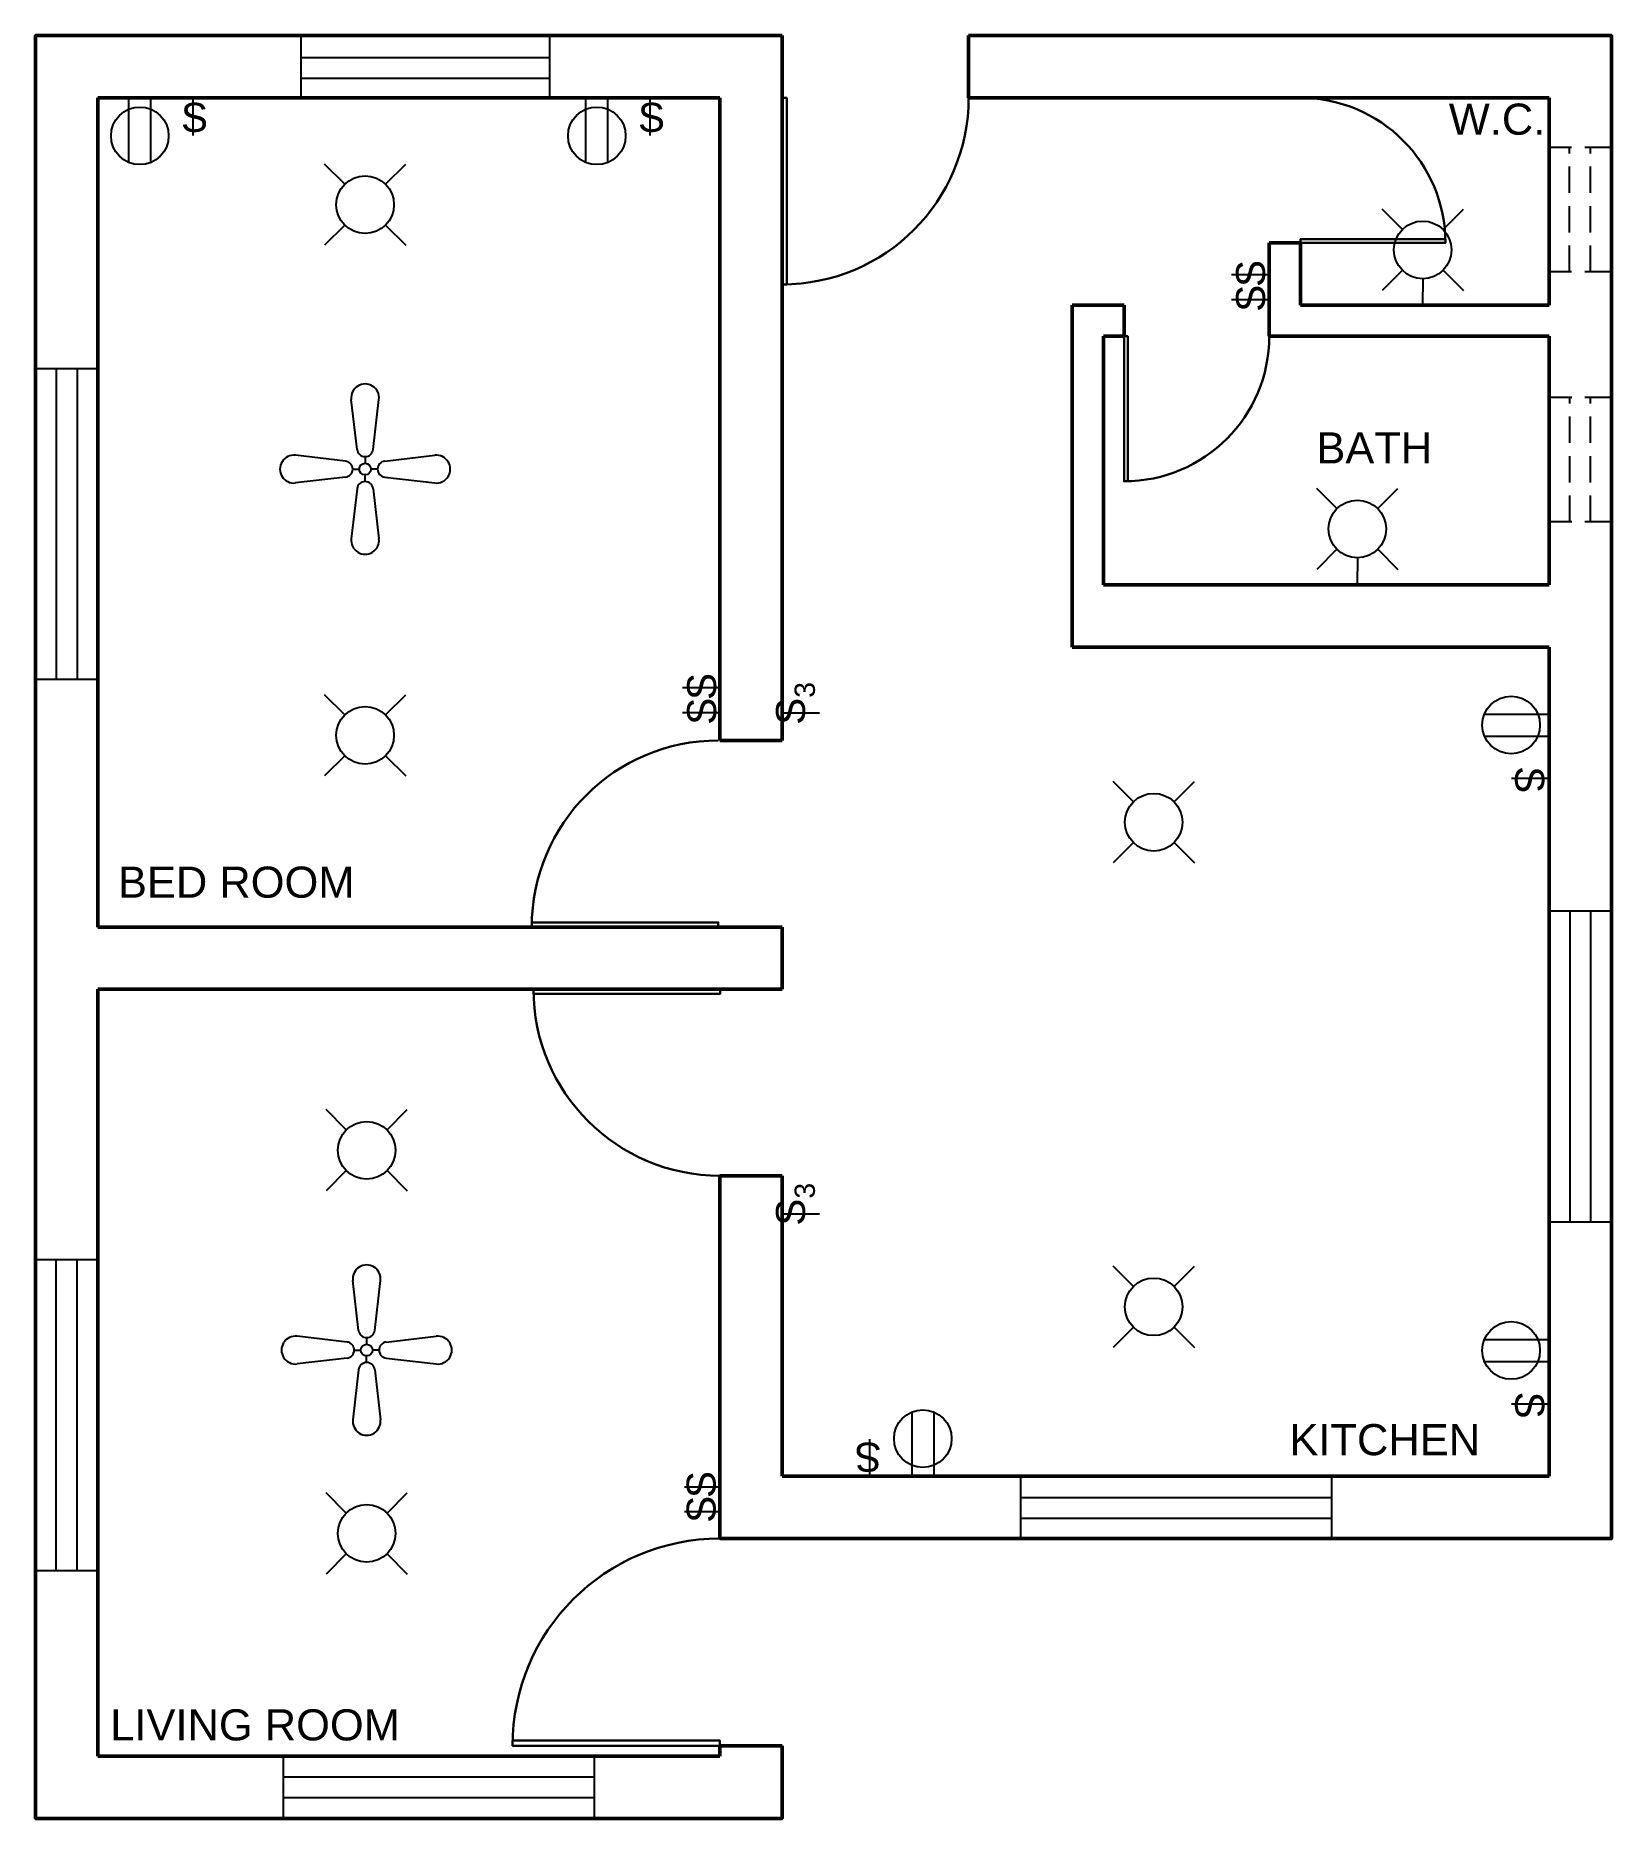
# Model space of a CAD drawing. Header units: millimetres. Extents: x 2989 to 10589, y 2736 to 11336.
import ezdxf

# ---------------------------------------------------------------- set-up
doc = ezdxf.new("R2010")
doc.units = ezdxf.units.MM
doc.header["$LTSCALE"] = 20
doc.linetypes.add('HIDDEN', pattern=[9.525, 6.35, -3.175])
for name, color, linetype in [('Door', 54, 'Continuous'), ('Electrical', 50, 'Continuous'), ('Electrical Hidden', 110, 'HIDDEN'), ('Steps', 200, 'Continuous'), ('Text', 30, 'Continuous'), ('Vent', 40, 'HIDDEN'), ('Window', 2, 'Continuous')]:
    doc.layers.add(name, color=color, linetype=linetype)
doc.layers.add('Wall', color=3, linetype='Continuous', lineweight=50)
doc.styles.get("Standard").update_dxf_attribs({"font": 'Arial.ttf'})

# ---------------------------------------------------------------- blocks, each defined once
blk = doc.blocks.new('*U2')
at = {"layer": 'Electrical', "lineweight": -3}
blk.add_line((-48.9, -48.9), (48.9, 48.9), dxfattribs=at)
blk = doc.blocks.new('*U3')
at = {"layer": 'Electrical', "color": 0, "linetype": 'ByBlock', "lineweight": -2, "transparency": 16777216}
for p, rotation in [((4438.8, 5687.8), 90), ((4438.8, 5393.6), 180), ((4733, 5393.6), 270.0000000000001)]:
    blk.add_blockref('*U2', p, dxfattribs=dict(at, rotation=rotation))
blk.add_blockref('*U2', (4733, 5687.8), dxfattribs=at)
blk = doc.blocks.new('*U4')
at = {"layer": 'Electrical', "lineweight": -3}
blk.add_line((-48.9, -48.9), (48.9, 48.9), dxfattribs=at)
blk = doc.blocks.new('*U5')
at = {"layer": 'Electrical', "color": 0, "linetype": 'ByBlock', "lineweight": -2, "transparency": 16777216}
for p, rotation in [((4438.8, 5687.8), 90), ((4438.8, 5393.6), 180), ((4733, 5393.6), 270.0000000000001)]:
    blk.add_blockref('*U4', p, dxfattribs=dict(at, rotation=rotation))
blk.add_blockref('*U4', (4733, 5687.8), dxfattribs=at)
blk = doc.blocks.new('*U6')
at = {"layer": 'Electrical', "lineweight": -3}
for p, q in [((-159.4, 0), (-191.3, 0)), ((-124.7, 38.9), (116.4, 66.8)), ((-124.7, -38.9), (116.4, -66.8))]:
    blk.add_line(p, q, dxfattribs=at)
for centre, radius, start, end in [((-120.2, 0), 39.2, 96.58649, 263.41351), ((124.1, 0), 67.2, 263.41351, 96.58649)]:
    blk.add_arc(centre, radius, start, end, dxfattribs=at)
blk = doc.blocks.new('*U7')
at = {"layer": 'Electrical', "color": 0, "linetype": 'ByBlock', "lineweight": -2, "transparency": 16777216}
for p, rotation in [((4403.6, 5209.5), 90), ((4184.1, 4990), 180), ((4403.6, 4770.6), 269.9999999999999)]:
    blk.add_blockref('*U6', p, dxfattribs=dict(at, rotation=rotation))
blk.add_blockref('*U6', (4623.1, 4990), dxfattribs=at)
blk = doc.blocks.new('*U12')
at = {"layer": 'Electrical', "lineweight": -3}
blk.add_line((-48.9, -48.9), (48.9, 48.9), dxfattribs=at)
blk = doc.blocks.new('*U13')
at = {"layer": 'Electrical', "color": 0, "linetype": 'ByBlock', "lineweight": -2, "transparency": 16777216}
for p, rotation in [((4438.8, 5687.8), 90), ((4438.8, 5393.6), 180), ((4733, 5393.6), 270.0000000000001)]:
    blk.add_blockref('*U12', p, dxfattribs=dict(at, rotation=rotation))
blk.add_blockref('*U12', (4733, 5687.8), dxfattribs=at)
blk = doc.blocks.new('*U16')
at = {"layer": 'Electrical', "lineweight": -3}
blk.add_line((-48.9, -48.9), (48.9, 48.9), dxfattribs=at)
blk = doc.blocks.new('*U17')
at = {"layer": 'Electrical', "color": 0, "linetype": 'ByBlock', "lineweight": -2, "transparency": 16777216}
for p, rotation in [((4438.8, 5687.8), 90), ((4438.8, 5393.6), 180), ((4733, 5393.6), 270.0000000000001)]:
    blk.add_blockref('*U16', p, dxfattribs=dict(at, rotation=rotation))
blk.add_blockref('*U16', (4733, 5687.8), dxfattribs=at)
blk = doc.blocks.new('*U14')
at = {"layer": 'Electrical', "lineweight": -3}
blk.add_line((-48.9, -48.9), (48.9, 48.9), dxfattribs=at)
blk = doc.blocks.new('*U15')
at = {"layer": 'Electrical', "color": 0, "linetype": 'ByBlock', "lineweight": -2, "transparency": 16777216}
for p, rotation in [((4438.8, 5687.8), 90), ((4438.8, 5393.6), 180), ((4733, 5393.6), 270.0000000000001)]:
    blk.add_blockref('*U14', p, dxfattribs=dict(at, rotation=rotation))
blk.add_blockref('*U14', (4733, 5687.8), dxfattribs=at)
blk = doc.blocks.new('*U22')
at = {"layer": 'Electrical', "lineweight": -3}
blk.add_line((-48.9, -48.9), (48.9, 48.9), dxfattribs=at)
blk = doc.blocks.new('*U23')
at = {"layer": 'Electrical', "color": 0, "linetype": 'ByBlock', "lineweight": -2, "transparency": 16777216}
for p, rotation in [((4438.8, 5687.8), 90), ((4438.8, 5393.6), 180), ((4733, 5393.6), 270.0000000000001)]:
    blk.add_blockref('*U22', p, dxfattribs=dict(at, rotation=rotation))
blk.add_blockref('*U22', (4733, 5687.8), dxfattribs=at)
blk = doc.blocks.new('*U24')
at = {"layer": 'Electrical', "lineweight": -3}
blk.add_line((-48.9, -48.9), (48.9, 48.9), dxfattribs=at)
blk = doc.blocks.new('*U25')
at = {"layer": 'Electrical', "color": 0, "linetype": 'ByBlock', "lineweight": -2, "transparency": 16777216}
for p, rotation in [((4438.8, 5687.8), 90), ((4438.8, 5393.6), 180), ((4733, 5393.6), 270.0000000000001)]:
    blk.add_blockref('*U24', p, dxfattribs=dict(at, rotation=rotation))
blk.add_blockref('*U24', (4733, 5687.8), dxfattribs=at)
blk = doc.blocks.new('My Terminal block')
at = {"layer": 'Electrical', "lineweight": -3}
for p, q in [((-53.1, -128.4), (-53.1, 183.2)), ((53.1, -128.4), (53.1, 183.2))]:
    blk.add_line(p, q, dxfattribs=at)
blk.add_circle((0, 0), 139, dxfattribs=at)
blk = doc.blocks.new('Terminal block - Practice')
at = {"layer": 'Electrical Hidden', "lineweight": -3}
blk.add_blockref('My Terminal block', (0, 0), dxfattribs=at)
blk = doc.blocks.new('*U30')
at = {"layer": 'Electrical', "lineweight": -3}
for p, q in [((-159.4, 0), (-191.3, 0)), ((-124.7, 38.9), (116.4, 66.8)), ((-124.7, -38.9), (116.4, -66.8))]:
    blk.add_line(p, q, dxfattribs=at)
for centre, radius, start, end in [((-120.2, 0), 39.2, 96.58649, 263.41351), ((124.1, 0), 67.2, 263.41351, 96.58649)]:
    blk.add_arc(centre, radius, start, end, dxfattribs=at)
blk = doc.blocks.new('*U31')
at = {"layer": 'Electrical', "color": 0, "linetype": 'ByBlock', "lineweight": -2, "transparency": 16777216}
for p, rotation in [((4403.6, 5209.5), 90), ((4184.1, 4990), 180), ((4403.6, 4770.6), 269.9999999999999)]:
    blk.add_blockref('*U30', p, dxfattribs=dict(at, rotation=rotation))
blk.add_blockref('*U30', (4623.1, 4990), dxfattribs=at)
blk = doc.blocks.new('Ceiling fan block - Practice')
at = {"layer": 'Electrical', "lineweight": -3}
blk.add_circle((0, 0), 28.2, dxfattribs=at)
blk.add_blockref('*U31', (-4403.6, -4990), dxfattribs=at)
blk = doc.blocks.new('3 way switch block - Practice')
at = {"layer": 'Electrical', "lineweight": -3}
blk.add_line((0, 0), (179.9, 0), dxfattribs=at)
at = {"layer": 'Electrical', "lineweight": -3, "insert": (157.5, -57.5), "char_height": 140, "attachment_point": 7, "rotation": 90}
blk.add_mtext_dynamic_manual_height_columns('\\A1;S{\\H0.7x;\\S^ 3;}', width=348.617, gutter_width=8.75, heights=[0], dxfattribs=at)
blk = doc.blocks.new('Switch block - practice')
at = {"layer": 'Electrical', "lineweight": -3}
blk.add_line((179.9, 0), (0, 0), dxfattribs=at)
at = {"layer": 'Electrical', "lineweight": -3, "insert": (22.4, -58.4), "char_height": 140, "attachment_point": 1, "rotation": 90}
blk.add_mtext_dynamic_manual_height_columns('S', width=348.617, gutter_width=8.75, heights=[0], dxfattribs=at)
blk = doc.blocks.new('*U36')
at = {"layer": 'Electrical', "lineweight": -3}
blk.add_line((-48.9, -48.9), (48.9, 48.9), dxfattribs=at)
blk = doc.blocks.new('*U37')
at = {"layer": 'Electrical', "color": 0, "linetype": 'ByBlock', "lineweight": -2, "transparency": 16777216}
for p, rotation in [((4438.8, 5687.8), 90), ((4438.8, 5393.6), 180), ((4733, 5393.6), 270.0000000000001)]:
    blk.add_blockref('*U36', p, dxfattribs=dict(at, rotation=rotation))
blk.add_blockref('*U36', (4733, 5687.8), dxfattribs=at)
blk = doc.blocks.new('Lamp output block - practice')
at = {"layer": 'Electrical', "lineweight": -3}
blk.add_circle((0, 0), 139, dxfattribs=at)
blk.add_blockref('*U37', (-4585.9, -5540.7), dxfattribs=at)

msp = doc.modelspace()

# ---------------------------------------------------------------- linework, layer by layer
at = {"layer": 'Door', "lineweight": 30}
for points in [[(6589.4, 11035.8), (6589.4, 10135.8), (6611.9, 10135.8), (6611.9, 11035.8)], [(9089.4, 10335.8), (9789.4, 10335.8), (9789.4, 10353.3), (9089.4, 10353.3)], [(8239.4, 9885.8), (8239.4, 9185.8), (8256.9, 9185.8), (8256.9, 9885.8)], [(6282, 7035.8), (5382, 7035.8), (5382, 7058.3), (6282, 7058.3)], [(6290.4, 6735.8), (5390.4, 6735.8), (5390.4, 6713.3), (6290.4, 6713.3)], [(6289.4, 3085.8), (5289.4, 3085.8), (5289.4, 3110.8), (6289.4, 3110.8)]]:
    msp.add_lwpolyline(points, close=True, dxfattribs=at)
for centre, radius, start, end in [((6589.4, 11035.8), 900, 270, 0), ((9089.4, 10335.8), 700, 0, 90), ((8239.4, 9885.8), 700, 270, 0), ((6282, 7035.8), 900, 90, 180), ((6290.4, 6735.8), 900, 180, 270), ((6289.4, 3085.8), 1000, 90, 180)]:
    msp.add_arc(centre, radius, start, end, dxfattribs=at)
at = {"layer": 'Electrical', "lineweight": -3}
for p, q in [((3438.8, 10724.2), (3438.8, 11035.8)), ((3545, 10724.2), (3545, 11035.8)), ((3748.8, 10854.4), (3748.8, 11034.2)), ((5953, 10854.4), (5953, 11034.2)), ((8936.7, 10181.6), (8756.8, 10181.6)), ((9679.6, 10163.3), (9678.6, 10035.8)), ((8936.7, 10061), (8756.8, 10061)), ((9364.3, 8817.1), (9363.2, 8686.8)), ((6289, 8068.6), (6109.1, 8068.6)), ((9977.7, 8063.3), (10289.4, 8063.3)), ((9977.7, 7957), (10289.4, 7957)), ((10107.9, 7753.3), (10287.8, 7753.3)), ((6590.5, 5652.4), (6770.4, 5652.4)), ((9977.7, 5046.1), (10289.4, 5046.1)), ((9977.7, 4939.8), (10289.4, 4939.8)), ((10107.9, 4736.1), (10287.8, 4736.1)), ((7215.4, 4696), (7215.4, 4385.8)), ((7321.7, 4696), (7321.7, 4385.8)), ((7011.6, 4565.8), (7011.6, 4385.9)), ((6119.3, 4335.7), (6289.4, 4335.7)), ((6119.3, 4216), (6289.4, 4216))]:
    msp.add_line(p, q, dxfattribs=at)
for centre, radius in [((3491.9, 10852.6), 139), ((4578.5, 10520.4), 139), ((9679.6, 10302.3), 139), ((9364.3, 8956.1), 139), ((10106.1, 8010.2), 139), ((8382.2, 7541.3), 139), ((4585.9, 5958.8), 139), ((8382.2, 5203.5), 139), ((10106.1, 4993), 139), ((4585.9, 4994.9), 28.2), ((7268.5, 4567.6), 139), ((4585.9, 4110.5), 139)]:
    msp.add_circle(centre, radius, dxfattribs=at)
at = {"layer": 'Steps', "lineweight": -3}
msp.add_line((6289.4, 4085.8), (6289.4, 4085.8), dxfattribs=at)
msp.add_line((6289.4, 4085.8), (6289.4, 4085.8), dxfattribs=at)
msp.add_line((6289.4, 4085.8), (6289.4, 4085.8), dxfattribs=at)
msp.add_line((6289.4, 4085.8), (6289.4, 4085.8), dxfattribs=at)
msp.add_line((6289.4, 4085.8), (6289.4, 4085.8), dxfattribs=at)
at = {"layer": 'Vent', "lineweight": -3}
for p, q in [((10588.1, 10795.8), (10289.4, 10795.8)), ((10588.1, 10195.8), (10289.4, 10195.8)), ((10588.6, 9590.4), (10289.4, 9590.4)), ((10588.6, 8990.4), (10289.4, 8990.4))]:
    msp.add_line(p, q, dxfattribs=at)
at = {"layer": 'Vent'}
for p, q in [((10388.1, 10195.8), (10388.1, 10795.8)), ((10488.1, 10195.8), (10488.1, 10795.8)), ((10388.6, 8990.4), (10388.6, 9590.4)), ((10488.6, 8990.4), (10488.6, 9590.4))]:
    msp.add_line(p, q, dxfattribs=at)
at = {"layer": 'Wall'}
for p, q in [((6589.4, 7935.8), (6589.4, 11335.8)), ((7489.4, 11035.8), (7489.4, 11335.8)), ((3289.4, 11035.8), (6289.4, 11035.8)), ((3289.4, 7035.8), (3289.4, 11035.8)), ((6289.4, 7935.8), (6289.4, 11035.8)), ((7489.4, 11035.8), (10289.4, 11035.8)), ((10289.4, 10035.8), (10289.4, 11035.8)), ((8939.4, 9885.8), (8939.4, 10335.8)), ((8939.4, 10335.8), (9089.4, 10335.8)), ((9089.4, 10035.8), (9089.4, 10335.8)), ((7989.4, 10035.8), (8239.4, 10035.8)), ((7989.4, 8385.8), (7989.4, 10035.8)), ((8239.4, 9885.8), (8239.4, 10035.8)), ((9089.4, 10035.8), (10289.4, 10035.8)), ((8139.4, 8685.8), (8139.4, 9885.8)), ((8139.4, 9885.8), (8239.4, 9885.8)), ((8939.4, 9885.8), (10289.4, 9885.8)), ((10289.4, 8685.8), (10289.4, 9885.8)), ((8139.4, 8685.8), (10289.4, 8685.8)), ((7989.4, 8385.8), (10289.4, 8385.8)), ((10289.4, 4385.8), (10289.4, 8385.8)), ((6289.4, 7935.8), (6589.4, 7935.8)), ((3289.4, 7035.8), (6589.4, 7035.8)), ((6589.4, 6735.8), (6589.4, 7035.8)), ((3289.4, 3035.8), (3289.4, 6735.8)), ((3289.4, 6735.8), (6589.4, 6735.8)), ((6289.4, 4085.8), (6289.4, 5835.8)), ((6289.4, 5835.8), (6589.4, 5835.8)), ((6589.4, 4385.8), (6589.4, 5835.8)), ((6589.4, 4385.8), (10289.4, 4385.8)), ((3289.4, 3035.8), (6289.4, 3035.8)), ((6289.4, 3035.8), (6289.4, 3085.8)), ((6289.4, 3085.8), (6589.4, 3085.8))]:
    msp.add_line(p, q, dxfattribs=at)
for points in [[(6589.4, 3085.8), (6589.4, 2735.8), (2989.4, 2735.8), (2989.4, 11335.8), (6589.4, 11335.8)], [(6289.4, 4085.8), (10589.4, 4085.8), (10589.4, 11335.8), (7489.4, 11335.8)]]:
    msp.add_lwpolyline(points, dxfattribs=at)
at = {"layer": 'Window', "lineweight": -3}
for p, q in [((4267.6, 11328.9), (4267.6, 11035.8)), ((5467.6, 11328.9), (5467.6, 11035.8)), ((2989.4, 9730.7), (3288.8, 9730.7)), ((2989.4, 8230.7), (3288.8, 8230.7)), ((10589.4, 7112.6), (10290.4, 7112.6)), ((10589.4, 5612.6), (10290.4, 5612.6)), ((2989.4, 5431.2), (3287.4, 5431.2)), ((7740.6, 4085.8), (7740.6, 4383.8)), ((9240.6, 4085.8), (9240.6, 4383.8)), ((2989.4, 3931.2), (3287.4, 3931.2)), ((4184.3, 2735.8), (4184.3, 3035.8)), ((5684.3, 2735.8), (5684.3, 3035.8))]:
    msp.add_line(p, q, dxfattribs=at)
at = {"layer": 'Window'}
for p, q in [((5467.6, 11228.9), (4267.6, 11228.9)), ((5467.6, 11128.9), (4267.6, 11128.9)), ((3088.8, 9730.7), (3088.8, 8230.7)), ((3188.8, 9730.7), (3188.8, 8230.7)), ((10390.4, 5612.6), (10390.4, 7112.6)), ((10490.4, 5612.6), (10490.4, 7112.6)), ((3087.4, 5431.2), (3087.4, 3931.2)), ((3187.4, 5431.2), (3187.4, 3931.2)), ((7740.6, 4283.8), (9240.6, 4283.8)), ((7740.6, 4183.8), (9240.6, 4183.8)), ((4184.3, 2935.8), (5684.3, 2935.8)), ((4184.3, 2835.8), (5684.3, 2835.8))]:
    msp.add_line(p, q, dxfattribs=at)

# ---------------------------------------------------------------- block references
at = {"layer": 'Electrical', "lineweight": -3}
for name, p in [('*U13', (-7.4, 4979.7)), ('*U25', (5093.8, 4761.5)), ('*U23', (4778.4, 3415.3)), ('*U17', (3796.3, 2000.6)), ('*U3', (0, 418.1)), ('*U7', (182.3, 4.8)), ('*U15', (3796.3, -337.2)), ('*U5', (0, -1430.2))]:
    msp.add_blockref(name, p, dxfattribs=at)
at = {"layer": 'Wall', "lineweight": -3}
for name, p in [('Terminal block - Practice', (5696.1, 10852.6)), ('Ceiling fan block - Practice', (4578.5, 9244.8)), ('Switch block - practice', (6109.1, 8189.3)), ('3 way switch block - Practice', (6590.5, 8068.6)), ('Lamp output block - practice', (4578.5, 7960.5))]:
    msp.add_blockref(name, p, dxfattribs=at)

# ---------------------------------------------------------------- texts
at = {"layer": 'Electrical', "lineweight": -3, "char_height": 140, "attachment_point": 1}
for insert in [(3690.3, 11011.8), (5894.5, 11011.8)]:
    msp.add_mtext_dynamic_manual_height_columns('S', width=348.617, gutter_width=8.75, heights=[0], dxfattribs=dict(at, insert=insert))
at = {"layer": 'Electrical', "lineweight": -3, "char_height": 140}
for s, insert, attachment_point, rotation in [('S', (8779.2, 10123.2), 1, 90), ('S', (8779.2, 10003.5), 1, 90), ('S', (6131.5, 8011.2), 1, 90), ('S', (10265.4, 7811.7), 1, 270), ('\\A1;S{\\H0.7x;\\S^ 3;}', (6748, 5594.9), 7, 90), ('S', (10265.4, 4794.5), 1, 270), ('S', (7070.1, 4408.3), 1, 180), ('S', (6129, 4280.8), 1, 90), ('S', (6129, 4161.2), 1, 90)]:
    msp.add_mtext_dynamic_manual_height_columns(s, width=348.617, gutter_width=8.75, heights=[0], dxfattribs=dict(at, insert=insert, attachment_point=attachment_point, rotation=rotation))
at = {"layer": 'Text', "lineweight": -3, "char_height": 150, "attachment_point": 1}
for s, width, heights, insert in [('\\pxqc;\\P\\P\\P\\pqr;W.C.', 1717.578, [1156.4], (8553.3, 11758.2)), ('\\pxqc;\\P\\P\\PBATH', 2418.665, [1481.1], (8236.7, 10172.1)), ('\\pxqc;\\P\\P\\PBED ROOM', 2418.665, [1481.1], (2747.4, 8077.3)), ('\\pxqc;\\P\\PKITCHEN', 2418.665, [1481.1], (8287.1, 5137.7)), ('\\pxqc;\\P\\P\\PLIVING ROOM', 2418.665, [1481.1], (2838.3, 4011.9))]:
    msp.add_mtext_dynamic_manual_height_columns(s, width=width, gutter_width=12.5, heights=heights, dxfattribs=dict(at, insert=insert))

doc.saveas('drawing.dxf')
